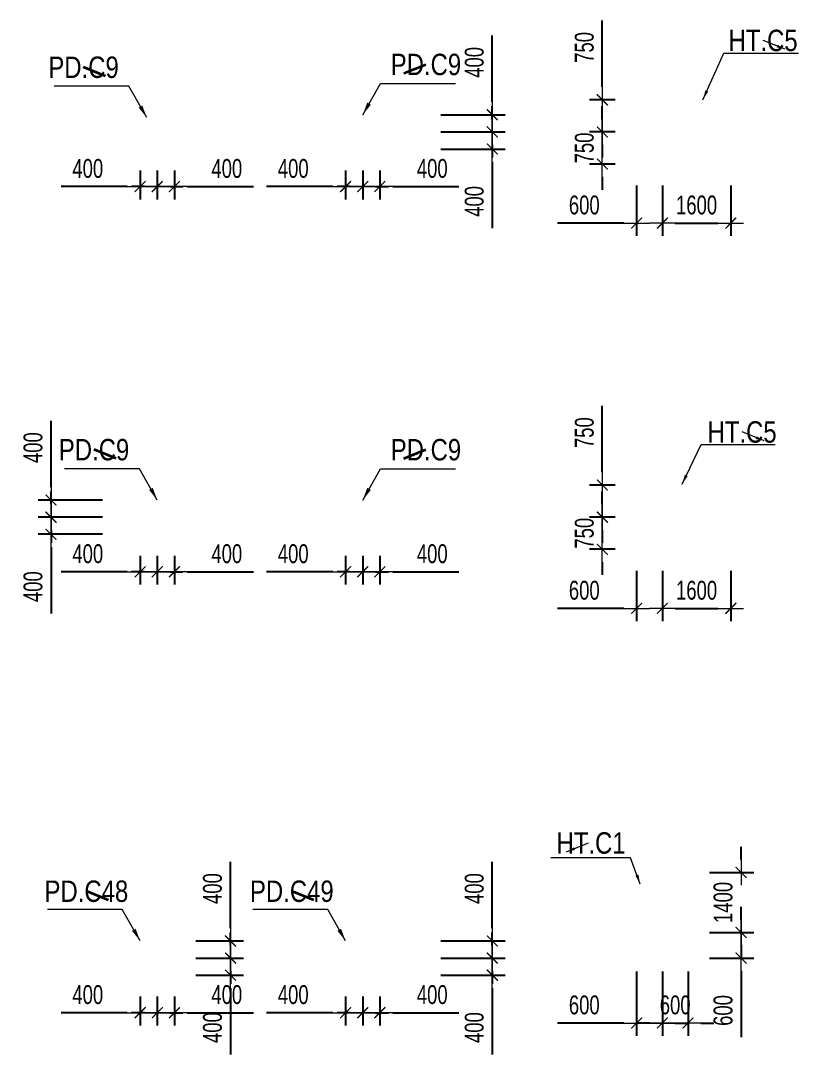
# Model space of a CAD drawing. Header units: millimetres. Extents: x -259680 to 286077, y 2206 to 90611.
# Drawn here: x 119408 to 137577, y 6651 to 30799 of the extents above; entities that cross this region are included whole.
import ezdxf
from ezdxf.enums import TextEntityAlignment as Align

# ---------------------------------------------------------------- set-up
doc = ezdxf.new("R2010")
doc.units = ezdxf.units.MM
doc.layers.get('0').update_dxf_attribs({"lineweight": 20})
doc.layers.get('Defpoints').update_dxf_attribs({"color": 151, "lineweight": 9})
for name, color, linetype, lineweight in [('$0$C1', 20, 'Continuous', 35), ('$1$NDC_S_ANNO', 7, 'Continuous', 20), ('$1$NDC_S_DIM', 1, 'Continuous', 15), ('$1$NDC_S_VN TEXT', 7, 'Continuous', 20), ('NDC_S_DIM', 1, 'Continuous', 15)]:
    doc.layers.add(name, color=color, linetype=linetype, lineweight=lineweight)
doc.styles.add('$1$NDC_DIM', font='', dxfattribs={"width": 0.75})
doc.styles.add('$2$ARIAL', font='arial.ttf', dxfattribs={"width": 0.8})
doc.styles.add('NDC_DIM', font='', dxfattribs={"width": 0.75})
doc.styles.get('$1$NDC_DIM').set_extended_font_data('Dotum')
doc.styles.get('NDC_DIM').set_extended_font_data('Dotum')
doc.dimstyles.new('$0$NDC_dim_150', dxfattribs={"dimscale": 150, "dimtxt": 2.2, "dimasz": 1.5, "dimexe": 1.5, "dimexo": 2.5, "dimgap": 1, "dimtad": 1, "dimdec": 0, "dimzin": 0, "dimdsep": 46, "dimtxsty": '$1$NDC_DIM', "dimblk": '$1$DIMMARK', "dimcen": 0.09, "dimdle": 1.2, "dimclrd": 1, "dimclre": 1, "dimclrt": 3, "dimadec": 0, "dimazin": 0, "dimtfac": 1, "dimtdec": 0, "dimtix": 1, "dimtofl": 0, "dimtmove": 0, "dimatfit": 3, "dimfxl": 0, "dimtolj": 1, "dimtzin": 0, "dimarcsym": 0})
doc.dimstyles.new('$1$NDC_dim_iso', dxfattribs={"dimtxt": 2.2, "dimasz": 1, "dimexe": 1.5, "dimexo": 2.5, "dimgap": 1, "dimtad": 1, "dimdec": 0, "dimzin": 0, "dimdsep": 46, "dimtxsty": '$1$NDC_DIM', "dimblk": '$1$DIMMARK', "dimcen": 0.09, "dimdle": 1.2, "dimclrd": 1, "dimclre": 1, "dimclrt": 3, "dimadec": 0, "dimazin": 0, "dimtfac": 1, "dimtdec": 0, "dimtix": 1, "dimtofl": 0, "dimtmove": 0, "dimatfit": 3, "dimfxl": 0, "dimtolj": 1, "dimtzin": 0, "dimarcsym": 0})
doc.dimstyles.new('NDC_dim_200', dxfattribs={"dimscale": 200, "dimtxt": 2.2, "dimasz": 1.5, "dimexe": 1.5, "dimexo": 2.5, "dimgap": 1, "dimtad": 1, "dimdec": 0, "dimzin": 0, "dimdsep": 46, "dimtxsty": 'NDC_DIM', "dimblk": 'DIMMARK', "dimcen": 0.09, "dimdle": 1.2, "dimclrd": 1, "dimclre": 1, "dimclrt": 3, "dimadec": 0, "dimazin": 0, "dimtfac": 1, "dimtdec": 0, "dimtix": 1, "dimtofl": 0, "dimtmove": 0, "dimatfit": 3, "dimfxl": 0, "dimtolj": 1, "dimtzin": 0, "dimarcsym": 0})

# ---------------------------------------------------------------- blocks, each defined once
blk = doc.blocks.new('$1$DIMMARK')
at = {"layer": '$1$NDC_S_DIM', "color": 1}
blk.add_line((-1.5, 0), (1, 0), dxfattribs=at)
at = {"layer": '$1$NDC_S_DIM', "color": 2, "const_width": 0.1}
blk.add_lwpolyline([(-0.424, -0.424), (0.424, 0.424)], dxfattribs=at)
blk = doc.blocks.new('DIMMARK')
at = {"layer": 'NDC_S_DIM', "color": 1}
blk.add_line((-1.5, 0), (1, 0), dxfattribs=at)
at = {"layer": 'NDC_S_DIM', "color": 2, "const_width": 0.1}
blk.add_lwpolyline([(-0.424, -0.424), (0.424, 0.424)], dxfattribs=at)
blk = doc.blocks.new('*D1535')
at = {"layer": 'Defpoints', "color": 0, "ltscale": 100, "transparency": 16777216}
for p in [(122600, 27800), (123000, 27800), (123000, 26924)]:
    blk.add_point(p, dxfattribs=at)
at = {"layer": 'NDC_S_DIM', "color": 1, "lineweight": -2, "ltscale": 100, "transparency": 16777216}
for p, q in [((122600, 27300), (122600, 26624)), ((123000, 27300), (123000, 26624)), ((122300, 26924), (122000, 26924)), ((123300, 26924), (124849, 26924))]:
    blk.add_line(p, q, dxfattribs=at)
at = {"layer": 'NDC_S_DIM', "color": 1, "lineweight": -2, "ltscale": 100, "transparency": 16777216, "xscale": 300, "yscale": 300, "zscale": 300}
blk.add_blockref('DIMMARK', (122600, 26924), dxfattribs=at)
at = {"layer": 'NDC_S_DIM', "color": 1, "lineweight": -2, "ltscale": 100, "transparency": 16777216, "xscale": 300, "yscale": 300, "zscale": 300, "rotation": 180}
blk.add_blockref('DIMMARK', (123000, 26924), dxfattribs=at)
at = {"layer": 'NDC_S_DIM', "color": 3, "ltscale": 100, "transparency": 16777216, "insert": (124224, 27344), "char_height": 440, "attachment_point": 5, "style": 'NDC_DIM'}
blk.add_mtext('\\A1;400', dxfattribs=at)
blk = doc.blocks.new('*D1536')
at = {"layer": 'Defpoints', "color": 0, "ltscale": 100, "transparency": 16777216}
for p in [(122200, 27800), (122600, 27800), (122600, 26924)]:
    blk.add_point(p, dxfattribs=at)
at = {"layer": 'NDC_S_DIM', "color": 1, "lineweight": -2, "ltscale": 100, "transparency": 16777216}
for p, q in [((122200, 27300), (122200, 26624)), ((122600, 27300), (122600, 26624)), ((121900, 26924), (120351, 26924)), ((122900, 26924), (123200, 26924))]:
    blk.add_line(p, q, dxfattribs=at)
at = {"layer": 'NDC_S_DIM', "color": 1, "lineweight": -2, "ltscale": 100, "transparency": 16777216, "xscale": 300, "yscale": 300, "zscale": 300}
blk.add_blockref('DIMMARK', (122200, 26924), dxfattribs=at)
at = {"layer": 'NDC_S_DIM', "color": 1, "lineweight": -2, "ltscale": 100, "transparency": 16777216, "xscale": 300, "yscale": 300, "zscale": 300, "rotation": 180}
blk.add_blockref('DIMMARK', (122600, 26924), dxfattribs=at)
at = {"layer": 'NDC_S_DIM', "color": 3, "ltscale": 100, "transparency": 16777216, "insert": (120976, 27344), "char_height": 440, "attachment_point": 5, "style": 'NDC_DIM'}
blk.add_mtext('\\A1;400', dxfattribs=at)
blk = doc.blocks.new('*D1537')
at = {"layer": 'Defpoints', "color": 0, "ltscale": 100, "transparency": 16777216}
for p in [(127400, 27800), (127800, 27800), (127800, 26924)]:
    blk.add_point(p, dxfattribs=at)
at = {"layer": 'NDC_S_DIM', "color": 1, "lineweight": -2, "ltscale": 100, "transparency": 16777216}
for p, q in [((127400, 27300), (127400, 26624)), ((127800, 27300), (127800, 26624)), ((127100, 26924), (126800, 26924)), ((128100, 26924), (129649, 26924))]:
    blk.add_line(p, q, dxfattribs=at)
at = {"layer": 'NDC_S_DIM', "color": 1, "lineweight": -2, "ltscale": 100, "transparency": 16777216, "xscale": 300, "yscale": 300, "zscale": 300}
blk.add_blockref('DIMMARK', (127400, 26924), dxfattribs=at)
at = {"layer": 'NDC_S_DIM', "color": 1, "lineweight": -2, "ltscale": 100, "transparency": 16777216, "xscale": 300, "yscale": 300, "zscale": 300, "rotation": 180}
blk.add_blockref('DIMMARK', (127800, 26924), dxfattribs=at)
at = {"layer": 'NDC_S_DIM', "color": 3, "ltscale": 100, "transparency": 16777216, "insert": (129024, 27344), "char_height": 440, "attachment_point": 5, "style": 'NDC_DIM'}
blk.add_mtext('\\A1;400', dxfattribs=at)
blk = doc.blocks.new('*D1538')
at = {"layer": 'Defpoints', "color": 0, "ltscale": 100, "transparency": 16777216}
for p in [(127000, 27800), (127400, 27800), (127400, 26924)]:
    blk.add_point(p, dxfattribs=at)
at = {"layer": 'NDC_S_DIM', "color": 1, "lineweight": -2, "ltscale": 100, "transparency": 16777216}
for p, q in [((127000, 27300), (127000, 26624)), ((127400, 27300), (127400, 26624)), ((126700, 26924), (125151, 26924)), ((127700, 26924), (128000, 26924))]:
    blk.add_line(p, q, dxfattribs=at)
at = {"layer": 'NDC_S_DIM', "color": 1, "lineweight": -2, "ltscale": 100, "transparency": 16777216, "xscale": 300, "yscale": 300, "zscale": 300}
blk.add_blockref('DIMMARK', (127000, 26924), dxfattribs=at)
at = {"layer": 'NDC_S_DIM', "color": 1, "lineweight": -2, "ltscale": 100, "transparency": 16777216, "xscale": 300, "yscale": 300, "zscale": 300, "rotation": 180}
blk.add_blockref('DIMMARK', (127400, 26924), dxfattribs=at)
at = {"layer": 'NDC_S_DIM', "color": 3, "ltscale": 100, "transparency": 16777216, "insert": (125776, 27344), "char_height": 440, "attachment_point": 5, "style": 'NDC_DIM'}
blk.add_mtext('\\A1;400', dxfattribs=at)
blk = doc.blocks.new('*D1539')
at = {"layer": 'Defpoints', "color": 0, "ltscale": 100, "transparency": 16777216}
for p in [(127800, 28600), (130427, 28600), (127800, 28200)]:
    blk.add_point(p, dxfattribs=at)
at = {"layer": 'NDC_S_DIM', "color": 1, "lineweight": -2, "ltscale": 100, "transparency": 16777216}
for p, q in [((130427, 28900), (130427, 30449)), ((129227, 28600), (130727, 28600)), ((129227, 28200), (130727, 28200)), ((130427, 27900), (130427, 27600))]:
    blk.add_line(p, q, dxfattribs=at)
at = {"layer": 'NDC_S_DIM', "color": 1, "lineweight": -2, "ltscale": 100, "transparency": 16777216, "xscale": 300, "yscale": 300, "zscale": 300}
for p, rotation in [((130427, 28600), 270), ((130427, 28200), 90)]:
    blk.add_blockref('DIMMARK', p, dxfattribs=dict(at, rotation=rotation))
at = {"layer": 'NDC_S_DIM', "color": 3, "ltscale": 100, "transparency": 16777216, "insert": (130007, 29824), "char_height": 440, "attachment_point": 5, "rotation": 90, "style": 'NDC_DIM'}
blk.add_mtext('\\A1;400', dxfattribs=at)
blk = doc.blocks.new('*D1540')
at = {"layer": 'Defpoints', "color": 0, "ltscale": 100, "transparency": 16777216}
for p in [(127800, 28200), (130427, 28200), (127800, 27800)]:
    blk.add_point(p, dxfattribs=at)
at = {"layer": 'NDC_S_DIM', "color": 1, "lineweight": -2, "ltscale": 100, "transparency": 16777216}
for p, q in [((130427, 28500), (130427, 28800)), ((129227, 28200), (130727, 28200)), ((129227, 27800), (130727, 27800)), ((130427, 27500), (130427, 25951))]:
    blk.add_line(p, q, dxfattribs=at)
at = {"layer": 'NDC_S_DIM', "color": 1, "lineweight": -2, "ltscale": 100, "transparency": 16777216, "xscale": 300, "yscale": 300, "zscale": 300}
for p, rotation in [((130427, 28200), 270), ((130427, 27800), 90)]:
    blk.add_blockref('DIMMARK', p, dxfattribs=dict(at, rotation=rotation))
at = {"layer": 'NDC_S_DIM', "color": 3, "ltscale": 100, "transparency": 16777216, "insert": (130007, 26576), "char_height": 440, "attachment_point": 5, "rotation": 90, "style": 'NDC_DIM'}
blk.add_mtext('\\A1;400', dxfattribs=at)
blk = doc.blocks.new('*D1541')
at = {"layer": 'Defpoints', "color": 0, "ltscale": 100, "transparency": 16777216}
for p in [(122600, 18800), (123000, 18800), (123000, 17924)]:
    blk.add_point(p, dxfattribs=at)
at = {"layer": 'NDC_S_DIM', "color": 1, "lineweight": -2, "ltscale": 100, "transparency": 16777216}
for p, q in [((122600, 18300), (122600, 17624)), ((123000, 18300), (123000, 17624)), ((122300, 17924), (122000, 17924)), ((123300, 17924), (124849, 17924))]:
    blk.add_line(p, q, dxfattribs=at)
at = {"layer": 'NDC_S_DIM', "color": 1, "lineweight": -2, "ltscale": 100, "transparency": 16777216, "xscale": 300, "yscale": 300, "zscale": 300}
blk.add_blockref('DIMMARK', (122600, 17924), dxfattribs=at)
at = {"layer": 'NDC_S_DIM', "color": 1, "lineweight": -2, "ltscale": 100, "transparency": 16777216, "xscale": 300, "yscale": 300, "zscale": 300, "rotation": 180}
blk.add_blockref('DIMMARK', (123000, 17924), dxfattribs=at)
at = {"layer": 'NDC_S_DIM', "color": 3, "ltscale": 100, "transparency": 16777216, "insert": (124224, 18344), "char_height": 440, "attachment_point": 5, "style": 'NDC_DIM'}
blk.add_mtext('\\A1;400', dxfattribs=at)
blk = doc.blocks.new('*D1542')
at = {"layer": 'Defpoints', "color": 0, "ltscale": 100, "transparency": 16777216}
for p in [(122200, 18800), (122600, 18800), (122600, 17924)]:
    blk.add_point(p, dxfattribs=at)
at = {"layer": 'NDC_S_DIM', "color": 1, "lineweight": -2, "ltscale": 100, "transparency": 16777216}
for p, q in [((122200, 18300), (122200, 17624)), ((122600, 18300), (122600, 17624)), ((121900, 17924), (120351, 17924)), ((122900, 17924), (123200, 17924))]:
    blk.add_line(p, q, dxfattribs=at)
at = {"layer": 'NDC_S_DIM', "color": 1, "lineweight": -2, "ltscale": 100, "transparency": 16777216, "xscale": 300, "yscale": 300, "zscale": 300}
blk.add_blockref('DIMMARK', (122200, 17924), dxfattribs=at)
at = {"layer": 'NDC_S_DIM', "color": 1, "lineweight": -2, "ltscale": 100, "transparency": 16777216, "xscale": 300, "yscale": 300, "zscale": 300, "rotation": 180}
blk.add_blockref('DIMMARK', (122600, 17924), dxfattribs=at)
at = {"layer": 'NDC_S_DIM', "color": 3, "ltscale": 100, "transparency": 16777216, "insert": (120976, 18344), "char_height": 440, "attachment_point": 5, "style": 'NDC_DIM'}
blk.add_mtext('\\A1;400', dxfattribs=at)
blk = doc.blocks.new('*D1551')
at = {"layer": 'Defpoints', "color": 0, "ltscale": 100, "transparency": 16777216}
for p in [(122600, 8500), (123000, 8500), (123000, 7624)]:
    blk.add_point(p, dxfattribs=at)
at = {"layer": 'NDC_S_DIM', "color": 1, "lineweight": -2, "ltscale": 100, "transparency": 16777216}
for p, q in [((122600, 8000), (122600, 7324)), ((123000, 8000), (123000, 7324)), ((122300, 7624), (122000, 7624)), ((123300, 7624), (124849, 7624))]:
    blk.add_line(p, q, dxfattribs=at)
at = {"layer": 'NDC_S_DIM', "color": 1, "lineweight": -2, "ltscale": 100, "transparency": 16777216, "xscale": 300, "yscale": 300, "zscale": 300}
blk.add_blockref('DIMMARK', (122600, 7624), dxfattribs=at)
at = {"layer": 'NDC_S_DIM', "color": 1, "lineweight": -2, "ltscale": 100, "transparency": 16777216, "xscale": 300, "yscale": 300, "zscale": 300, "rotation": 180}
blk.add_blockref('DIMMARK', (123000, 7624), dxfattribs=at)
at = {"layer": 'NDC_S_DIM', "color": 3, "ltscale": 100, "transparency": 16777216, "insert": (124224, 8044), "char_height": 440, "attachment_point": 5, "style": 'NDC_DIM'}
blk.add_mtext('\\A1;400', dxfattribs=at)
blk = doc.blocks.new('*D1552')
at = {"layer": 'Defpoints', "color": 0, "ltscale": 100, "transparency": 16777216}
for p in [(122200, 8500), (122600, 8500), (122600, 7624)]:
    blk.add_point(p, dxfattribs=at)
at = {"layer": 'NDC_S_DIM', "color": 1, "lineweight": -2, "ltscale": 100, "transparency": 16777216}
for p, q in [((122200, 8000), (122200, 7324)), ((122600, 8000), (122600, 7324)), ((121900, 7624), (120351, 7624)), ((122900, 7624), (123200, 7624))]:
    blk.add_line(p, q, dxfattribs=at)
at = {"layer": 'NDC_S_DIM', "color": 1, "lineweight": -2, "ltscale": 100, "transparency": 16777216, "xscale": 300, "yscale": 300, "zscale": 300}
blk.add_blockref('DIMMARK', (122200, 7624), dxfattribs=at)
at = {"layer": 'NDC_S_DIM', "color": 1, "lineweight": -2, "ltscale": 100, "transparency": 16777216, "xscale": 300, "yscale": 300, "zscale": 300, "rotation": 180}
blk.add_blockref('DIMMARK', (122600, 7624), dxfattribs=at)
at = {"layer": 'NDC_S_DIM', "color": 3, "ltscale": 100, "transparency": 16777216, "insert": (120976, 8044), "char_height": 440, "attachment_point": 5, "style": 'NDC_DIM'}
blk.add_mtext('\\A1;400', dxfattribs=at)
blk = doc.blocks.new('*D1553')
at = {"layer": 'Defpoints', "color": 0, "ltscale": 100, "transparency": 16777216}
for p in [(123000, 9300), (124311, 9300), (123000, 8900)]:
    blk.add_point(p, dxfattribs=at)
at = {"layer": 'NDC_S_DIM', "color": 1, "lineweight": -2, "ltscale": 100, "transparency": 16777216}
for p, q in [((124311, 9600), (124311, 11149)), ((123500, 9300), (124611, 9300)), ((123500, 8900), (124611, 8900)), ((124311, 8600), (124311, 8300))]:
    blk.add_line(p, q, dxfattribs=at)
at = {"layer": 'NDC_S_DIM', "color": 1, "lineweight": -2, "ltscale": 100, "transparency": 16777216, "xscale": 300, "yscale": 300, "zscale": 300}
for p, rotation in [((124311, 9300), 270), ((124311, 8900), 90)]:
    blk.add_blockref('DIMMARK', p, dxfattribs=dict(at, rotation=rotation))
at = {"layer": 'NDC_S_DIM', "color": 3, "ltscale": 100, "transparency": 16777216, "insert": (123891, 10524), "char_height": 440, "attachment_point": 5, "rotation": 90, "style": 'NDC_DIM'}
blk.add_mtext('\\A1;400', dxfattribs=at)
blk = doc.blocks.new('*D1554')
at = {"layer": 'Defpoints', "color": 0, "ltscale": 100, "transparency": 16777216}
for p in [(123000, 8900), (124311, 8900), (123000, 8500)]:
    blk.add_point(p, dxfattribs=at)
at = {"layer": 'NDC_S_DIM', "color": 1, "lineweight": -2, "ltscale": 100, "transparency": 16777216}
for p, q in [((124311, 9200), (124311, 9500)), ((123500, 8900), (124611, 8900)), ((123500, 8500), (124611, 8500)), ((124311, 8200), (124311, 6651))]:
    blk.add_line(p, q, dxfattribs=at)
at = {"layer": 'NDC_S_DIM', "color": 1, "lineweight": -2, "ltscale": 100, "transparency": 16777216, "xscale": 300, "yscale": 300, "zscale": 300}
for p, rotation in [((124311, 8900), 270), ((124311, 8500), 90)]:
    blk.add_blockref('DIMMARK', p, dxfattribs=dict(at, rotation=rotation))
at = {"layer": 'NDC_S_DIM', "color": 3, "ltscale": 100, "transparency": 16777216, "insert": (123891, 7276), "char_height": 440, "attachment_point": 5, "rotation": 90, "style": 'NDC_DIM'}
blk.add_mtext('\\A1;400', dxfattribs=at)
blk = doc.blocks.new('*D1555')
at = {"layer": 'Defpoints', "color": 0, "ltscale": 100, "transparency": 16777216}
for p in [(127400, 8500), (127800, 8500), (127800, 7624)]:
    blk.add_point(p, dxfattribs=at)
at = {"layer": 'NDC_S_DIM', "color": 1, "lineweight": -2, "ltscale": 100, "transparency": 16777216}
for p, q in [((127400, 8000), (127400, 7324)), ((127800, 8000), (127800, 7324)), ((127100, 7624), (126800, 7624)), ((128100, 7624), (129649, 7624))]:
    blk.add_line(p, q, dxfattribs=at)
at = {"layer": 'NDC_S_DIM', "color": 1, "lineweight": -2, "ltscale": 100, "transparency": 16777216, "xscale": 300, "yscale": 300, "zscale": 300}
blk.add_blockref('DIMMARK', (127400, 7624), dxfattribs=at)
at = {"layer": 'NDC_S_DIM', "color": 1, "lineweight": -2, "ltscale": 100, "transparency": 16777216, "xscale": 300, "yscale": 300, "zscale": 300, "rotation": 180}
blk.add_blockref('DIMMARK', (127800, 7624), dxfattribs=at)
at = {"layer": 'NDC_S_DIM', "color": 3, "ltscale": 100, "transparency": 16777216, "insert": (129024, 8044), "char_height": 440, "attachment_point": 5, "style": 'NDC_DIM'}
blk.add_mtext('\\A1;400', dxfattribs=at)
blk = doc.blocks.new('*D1556')
at = {"layer": 'Defpoints', "color": 0, "ltscale": 100, "transparency": 16777216}
for p in [(127000, 8500), (127400, 8500), (127400, 7624)]:
    blk.add_point(p, dxfattribs=at)
at = {"layer": 'NDC_S_DIM', "color": 1, "lineweight": -2, "ltscale": 100, "transparency": 16777216}
for p, q in [((127000, 8000), (127000, 7324)), ((127400, 8000), (127400, 7324)), ((126700, 7624), (125151, 7624)), ((127700, 7624), (128000, 7624))]:
    blk.add_line(p, q, dxfattribs=at)
at = {"layer": 'NDC_S_DIM', "color": 1, "lineweight": -2, "ltscale": 100, "transparency": 16777216, "xscale": 300, "yscale": 300, "zscale": 300}
blk.add_blockref('DIMMARK', (127000, 7624), dxfattribs=at)
at = {"layer": 'NDC_S_DIM', "color": 1, "lineweight": -2, "ltscale": 100, "transparency": 16777216, "xscale": 300, "yscale": 300, "zscale": 300, "rotation": 180}
blk.add_blockref('DIMMARK', (127400, 7624), dxfattribs=at)
at = {"layer": 'NDC_S_DIM', "color": 3, "ltscale": 100, "transparency": 16777216, "insert": (125776, 8044), "char_height": 440, "attachment_point": 5, "style": 'NDC_DIM'}
blk.add_mtext('\\A1;400', dxfattribs=at)
blk = doc.blocks.new('*D1557')
at = {"layer": 'Defpoints', "color": 0, "ltscale": 100, "transparency": 16777216}
for p in [(127800, 9300), (130427, 9300), (127800, 8900)]:
    blk.add_point(p, dxfattribs=at)
at = {"layer": 'NDC_S_DIM', "color": 1, "lineweight": -2, "ltscale": 100, "transparency": 16777216}
for p, q in [((130427, 9600), (130427, 11149)), ((129227, 9300), (130727, 9300)), ((129227, 8900), (130727, 8900)), ((130427, 8600), (130427, 8300))]:
    blk.add_line(p, q, dxfattribs=at)
at = {"layer": 'NDC_S_DIM', "color": 1, "lineweight": -2, "ltscale": 100, "transparency": 16777216, "xscale": 300, "yscale": 300, "zscale": 300}
for p, rotation in [((130427, 9300), 270), ((130427, 8900), 90)]:
    blk.add_blockref('DIMMARK', p, dxfattribs=dict(at, rotation=rotation))
at = {"layer": 'NDC_S_DIM', "color": 3, "ltscale": 100, "transparency": 16777216, "insert": (130007, 10524), "char_height": 440, "attachment_point": 5, "rotation": 90, "style": 'NDC_DIM'}
blk.add_mtext('\\A1;400', dxfattribs=at)
blk = doc.blocks.new('*D1338')
at = {"layer": 'Defpoints', "color": 0, "ltscale": 100, "transparency": 16777216}
for p in [(127800, 8900), (130427, 8900), (127800, 8500)]:
    blk.add_point(p, dxfattribs=at)
at = {"layer": 'NDC_S_DIM', "color": 1, "lineweight": -2, "ltscale": 100, "transparency": 16777216}
for p, q in [((130427, 9200), (130427, 9500)), ((129227, 8900), (130727, 8900)), ((129227, 8500), (130727, 8500)), ((130427, 8200), (130427, 6651))]:
    blk.add_line(p, q, dxfattribs=at)
at = {"layer": 'NDC_S_DIM', "color": 1, "lineweight": -2, "ltscale": 100, "transparency": 16777216, "xscale": 300, "yscale": 300, "zscale": 300}
for p, rotation in [((130427, 8900), 270), ((130427, 8500), 90)]:
    blk.add_blockref('DIMMARK', p, dxfattribs=dict(at, rotation=rotation))
at = {"layer": 'NDC_S_DIM', "color": 3, "ltscale": 100, "transparency": 16777216, "insert": (130007, 7276), "char_height": 440, "attachment_point": 5, "rotation": 90, "style": 'NDC_DIM'}
blk.add_mtext('\\A1;400', dxfattribs=at)
blk = doc.blocks.new('*D1998')
at = {"layer": 'Defpoints', "color": 0, "ltscale": 100, "transparency": 16777216}
for p in [(127400, 18800), (127800, 18800), (127800, 17924)]:
    blk.add_point(p, dxfattribs=at)
at = {"layer": 'NDC_S_DIM', "color": 1, "lineweight": -2, "ltscale": 100, "transparency": 16777216}
for p, q in [((127400, 18300), (127400, 17624)), ((127800, 18300), (127800, 17624)), ((127100, 17924), (126800, 17924)), ((128100, 17924), (129649, 17924))]:
    blk.add_line(p, q, dxfattribs=at)
at = {"layer": 'NDC_S_DIM', "color": 1, "lineweight": -2, "ltscale": 100, "transparency": 16777216, "xscale": 300, "yscale": 300, "zscale": 300}
blk.add_blockref('DIMMARK', (127400, 17924), dxfattribs=at)
at = {"layer": 'NDC_S_DIM', "color": 1, "lineweight": -2, "ltscale": 100, "transparency": 16777216, "xscale": 300, "yscale": 300, "zscale": 300, "rotation": 180}
blk.add_blockref('DIMMARK', (127800, 17924), dxfattribs=at)
at = {"layer": 'NDC_S_DIM', "color": 3, "ltscale": 100, "transparency": 16777216, "insert": (129024, 18344), "char_height": 440, "attachment_point": 5, "style": 'NDC_DIM'}
blk.add_mtext('\\A1;400', dxfattribs=at)
blk = doc.blocks.new('*D1999')
at = {"layer": 'Defpoints', "color": 0, "ltscale": 100, "transparency": 16777216}
for p in [(127000, 18800), (127400, 18800), (127400, 17924)]:
    blk.add_point(p, dxfattribs=at)
at = {"layer": 'NDC_S_DIM', "color": 1, "lineweight": -2, "ltscale": 100, "transparency": 16777216}
for p, q in [((127000, 18300), (127000, 17624)), ((127400, 18300), (127400, 17624)), ((126700, 17924), (125151, 17924)), ((127700, 17924), (128000, 17924))]:
    blk.add_line(p, q, dxfattribs=at)
at = {"layer": 'NDC_S_DIM', "color": 1, "lineweight": -2, "ltscale": 100, "transparency": 16777216, "xscale": 300, "yscale": 300, "zscale": 300}
blk.add_blockref('DIMMARK', (127000, 17924), dxfattribs=at)
at = {"layer": 'NDC_S_DIM', "color": 1, "lineweight": -2, "ltscale": 100, "transparency": 16777216, "xscale": 300, "yscale": 300, "zscale": 300, "rotation": 180}
blk.add_blockref('DIMMARK', (127400, 17924), dxfattribs=at)
at = {"layer": 'NDC_S_DIM', "color": 3, "ltscale": 100, "transparency": 16777216, "insert": (125776, 18344), "char_height": 440, "attachment_point": 5, "style": 'NDC_DIM'}
blk.add_mtext('\\A1;400', dxfattribs=at)
blk = doc.blocks.new('*D2000')
at = {"layer": 'Defpoints', "color": 0, "ltscale": 100, "transparency": 16777216}
for p in [(120117, 19600), (122200, 19600), (122200, 19200)]:
    blk.add_point(p, dxfattribs=at)
at = {"layer": 'NDC_S_DIM', "color": 1, "lineweight": -2, "ltscale": 100, "transparency": 16777216}
for p, q in [((120117, 19900), (120117, 21449)), ((121317, 19600), (119817, 19600)), ((121317, 19200), (119817, 19200)), ((120117, 18900), (120117, 18600))]:
    blk.add_line(p, q, dxfattribs=at)
at = {"layer": 'NDC_S_DIM', "color": 1, "lineweight": -2, "ltscale": 100, "transparency": 16777216, "xscale": 300, "yscale": 300, "zscale": 300}
for p, rotation in [((120117, 19600), 270), ((120117, 19200), 90)]:
    blk.add_blockref('DIMMARK', p, dxfattribs=dict(at, rotation=rotation))
at = {"layer": 'NDC_S_DIM', "color": 3, "ltscale": 100, "transparency": 16777216, "insert": (119697, 20824), "char_height": 440, "attachment_point": 5, "rotation": 90, "style": 'NDC_DIM'}
blk.add_mtext('\\A1;400', dxfattribs=at)
blk = doc.blocks.new('*D2001')
at = {"layer": 'Defpoints', "color": 0, "ltscale": 100, "transparency": 16777216}
for p in [(120117, 19200), (122200, 19200), (122200, 18800)]:
    blk.add_point(p, dxfattribs=at)
at = {"layer": 'NDC_S_DIM', "color": 1, "lineweight": -2, "ltscale": 100, "transparency": 16777216}
for p, q in [((120117, 19500), (120117, 19800)), ((121317, 19200), (119817, 19200)), ((121317, 18800), (119817, 18800)), ((120117, 18500), (120117, 16951))]:
    blk.add_line(p, q, dxfattribs=at)
at = {"layer": 'NDC_S_DIM', "color": 1, "lineweight": -2, "ltscale": 100, "transparency": 16777216, "xscale": 300, "yscale": 300, "zscale": 300}
for p, rotation in [((120117, 19200), 270), ((120117, 18800), 90)]:
    blk.add_blockref('DIMMARK', p, dxfattribs=dict(at, rotation=rotation))
at = {"layer": 'NDC_S_DIM', "color": 3, "ltscale": 100, "transparency": 16777216, "insert": (119697, 17576), "char_height": 440, "attachment_point": 5, "rotation": 90, "style": 'NDC_DIM'}
blk.add_mtext('\\A1;400', dxfattribs=at)
blk = doc.blocks.new('*D2052')
at = {"layer": 'Defpoints', "color": 0, "ltscale": 100, "transparency": 16777216}
for p in [(133800, 27450), (134400, 27450), (134400, 26070)]:
    blk.add_point(p, dxfattribs=at)
at = {"layer": 'NDC_S_DIM', "color": 1, "lineweight": -2, "ltscale": 100, "transparency": 16777216}
for p, q in [((133800, 26950), (133800, 25770)), ((134400, 26950), (134400, 25770)), ((133500, 26070), (131951, 26070)), ((134700, 26070), (135000, 26070))]:
    blk.add_line(p, q, dxfattribs=at)
at = {"layer": 'NDC_S_DIM', "color": 1, "lineweight": -2, "ltscale": 100, "transparency": 16777216, "xscale": 300, "yscale": 300, "zscale": 300}
blk.add_blockref('DIMMARK', (133800, 26070), dxfattribs=at)
at = {"layer": 'NDC_S_DIM', "color": 1, "lineweight": -2, "ltscale": 100, "transparency": 16777216, "xscale": 300, "yscale": 300, "zscale": 300, "rotation": 180}
blk.add_blockref('DIMMARK', (134400, 26070), dxfattribs=at)
at = {"layer": 'NDC_S_DIM', "color": 3, "ltscale": 100, "transparency": 16777216, "insert": (132576, 26490), "char_height": 440, "attachment_point": 5, "style": 'NDC_DIM'}
blk.add_mtext('\\A1;600', dxfattribs=at)
blk = doc.blocks.new('*D2053')
at = {"layer": 'Defpoints', "color": 0, "ltscale": 100, "transparency": 16777216}
for p in [(134400, 27450), (136000, 27450), (136000, 26070)]:
    blk.add_point(p, dxfattribs=at)
at = {"layer": 'NDC_S_DIM', "color": 1, "lineweight": -2, "ltscale": 100, "transparency": 16777216}
for p, q in [((134400, 26950), (134400, 25770)), ((136000, 26950), (136000, 25770)), ((134700, 26070), (135700, 26070))]:
    blk.add_line(p, q, dxfattribs=at)
at = {"layer": 'NDC_S_DIM', "color": 1, "lineweight": -2, "ltscale": 100, "transparency": 16777216, "xscale": 300, "yscale": 300, "zscale": 300, "rotation": 180}
blk.add_blockref('DIMMARK', (134400, 26070), dxfattribs=at)
at = {"layer": 'NDC_S_DIM', "color": 1, "lineweight": -2, "ltscale": 100, "transparency": 16777216, "xscale": 300, "yscale": 300, "zscale": 300}
blk.add_blockref('DIMMARK', (136000, 26070), dxfattribs=at)
at = {"layer": 'NDC_S_DIM', "color": 3, "ltscale": 100, "transparency": 16777216, "insert": (135200, 26490), "char_height": 440, "attachment_point": 5, "style": 'NDC_DIM'}
blk.add_mtext('\\A1;1600', dxfattribs=at)
blk = doc.blocks.new('*D2054')
at = {"layer": 'Defpoints', "color": 0, "ltscale": 100, "transparency": 16777216}
for p in [(132998, 28950), (133800, 28950), (133800, 28200)]:
    blk.add_point(p, dxfattribs=at)
at = {"layer": 'NDC_S_DIM', "color": 1, "lineweight": -2, "ltscale": 100, "transparency": 16777216}
for p, q in [((132998, 29250), (132998, 30799)), ((133300, 28950), (132698, 28950)), ((133300, 28200), (132698, 28200)), ((132998, 27900), (132998, 27600))]:
    blk.add_line(p, q, dxfattribs=at)
at = {"layer": 'NDC_S_DIM', "color": 1, "lineweight": -2, "ltscale": 100, "transparency": 16777216, "xscale": 300, "yscale": 300, "zscale": 300}
for p, rotation in [((132998, 28950), 270), ((132998, 28200), 90)]:
    blk.add_blockref('DIMMARK', p, dxfattribs=dict(at, rotation=rotation))
at = {"layer": 'NDC_S_DIM', "color": 3, "ltscale": 100, "transparency": 16777216, "insert": (132578, 30174), "char_height": 440, "attachment_point": 5, "rotation": 90, "style": 'NDC_DIM'}
blk.add_mtext('\\A1;750', dxfattribs=at)
blk = doc.blocks.new('*D2055')
at = {"layer": 'Defpoints', "color": 0, "ltscale": 100, "transparency": 16777216}
for p in [(133800, 28200), (132998, 27450), (133800, 27450)]:
    blk.add_point(p, dxfattribs=at)
at = {"layer": 'NDC_S_DIM', "color": 1, "lineweight": -2, "ltscale": 100, "transparency": 16777216}
for p, q in [((132998, 28500), (132998, 28800)), ((133300, 28200), (132698, 28200)), ((133300, 27450), (132698, 27450)), ((132998, 27150), (132998, 26850))]:
    blk.add_line(p, q, dxfattribs=at)
at = {"layer": 'NDC_S_DIM', "color": 1, "lineweight": -2, "ltscale": 100, "transparency": 16777216, "xscale": 300, "yscale": 300, "zscale": 300}
for p, rotation in [((132998, 28200), 270), ((132998, 27450), 90)]:
    blk.add_blockref('DIMMARK', p, dxfattribs=dict(at, rotation=rotation))
at = {"layer": 'NDC_S_DIM', "color": 3, "ltscale": 100, "transparency": 16777216, "insert": (132578, 27825), "char_height": 440, "attachment_point": 5, "rotation": 90, "style": 'NDC_DIM'}
blk.add_mtext('\\A1;750', dxfattribs=at)
blk = doc.blocks.new('*D2056')
at = {"layer": 'Defpoints', "color": 0, "ltscale": 100, "transparency": 16777216}
for p in [(133800, 18450), (134400, 18450), (134400, 17070)]:
    blk.add_point(p, dxfattribs=at)
at = {"layer": 'NDC_S_DIM', "color": 1, "lineweight": -2, "ltscale": 100, "transparency": 16777216}
for p, q in [((133800, 17950), (133800, 16770)), ((134400, 17950), (134400, 16770)), ((133500, 17070), (131951, 17070)), ((134700, 17070), (135000, 17070))]:
    blk.add_line(p, q, dxfattribs=at)
at = {"layer": 'NDC_S_DIM', "color": 1, "lineweight": -2, "ltscale": 100, "transparency": 16777216, "xscale": 300, "yscale": 300, "zscale": 300}
blk.add_blockref('DIMMARK', (133800, 17070), dxfattribs=at)
at = {"layer": 'NDC_S_DIM', "color": 1, "lineweight": -2, "ltscale": 100, "transparency": 16777216, "xscale": 300, "yscale": 300, "zscale": 300, "rotation": 180}
blk.add_blockref('DIMMARK', (134400, 17070), dxfattribs=at)
at = {"layer": 'NDC_S_DIM', "color": 3, "ltscale": 100, "transparency": 16777216, "insert": (132576, 17490), "char_height": 440, "attachment_point": 5, "style": 'NDC_DIM'}
blk.add_mtext('\\A1;600', dxfattribs=at)
blk = doc.blocks.new('*D2057')
at = {"layer": 'Defpoints', "color": 0, "ltscale": 100, "transparency": 16777216}
for p in [(134400, 18450), (136000, 18450), (136000, 17070)]:
    blk.add_point(p, dxfattribs=at)
at = {"layer": 'NDC_S_DIM', "color": 1, "lineweight": -2, "ltscale": 100, "transparency": 16777216}
for p, q in [((134400, 17950), (134400, 16770)), ((136000, 17950), (136000, 16770)), ((134700, 17070), (135700, 17070))]:
    blk.add_line(p, q, dxfattribs=at)
at = {"layer": 'NDC_S_DIM', "color": 1, "lineweight": -2, "ltscale": 100, "transparency": 16777216, "xscale": 300, "yscale": 300, "zscale": 300, "rotation": 180}
blk.add_blockref('DIMMARK', (134400, 17070), dxfattribs=at)
at = {"layer": 'NDC_S_DIM', "color": 1, "lineweight": -2, "ltscale": 100, "transparency": 16777216, "xscale": 300, "yscale": 300, "zscale": 300}
blk.add_blockref('DIMMARK', (136000, 17070), dxfattribs=at)
at = {"layer": 'NDC_S_DIM', "color": 3, "ltscale": 100, "transparency": 16777216, "insert": (135200, 17490), "char_height": 440, "attachment_point": 5, "style": 'NDC_DIM'}
blk.add_mtext('\\A1;1600', dxfattribs=at)
blk = doc.blocks.new('*D2058')
at = {"layer": 'Defpoints', "color": 0, "ltscale": 100, "transparency": 16777216}
for p in [(132998, 19950), (133800, 19950), (133800, 19200)]:
    blk.add_point(p, dxfattribs=at)
at = {"layer": 'NDC_S_DIM', "color": 1, "lineweight": -2, "ltscale": 100, "transparency": 16777216}
for p, q in [((132998, 20250), (132998, 21799)), ((133300, 19950), (132698, 19950)), ((133300, 19200), (132698, 19200)), ((132998, 18900), (132998, 18600))]:
    blk.add_line(p, q, dxfattribs=at)
at = {"layer": 'NDC_S_DIM', "color": 1, "lineweight": -2, "ltscale": 100, "transparency": 16777216, "xscale": 300, "yscale": 300, "zscale": 300}
for p, rotation in [((132998, 19950), 270), ((132998, 19200), 90)]:
    blk.add_blockref('DIMMARK', p, dxfattribs=dict(at, rotation=rotation))
at = {"layer": 'NDC_S_DIM', "color": 3, "ltscale": 100, "transparency": 16777216, "insert": (132578, 21174), "char_height": 440, "attachment_point": 5, "rotation": 90, "style": 'NDC_DIM'}
blk.add_mtext('\\A1;750', dxfattribs=at)
blk = doc.blocks.new('*D2059')
at = {"layer": 'Defpoints', "color": 0, "ltscale": 100, "transparency": 16777216}
for p in [(133800, 19200), (132998, 18450), (133800, 18450)]:
    blk.add_point(p, dxfattribs=at)
at = {"layer": 'NDC_S_DIM', "color": 1, "lineweight": -2, "ltscale": 100, "transparency": 16777216}
for p, q in [((132998, 19500), (132998, 19800)), ((133300, 19200), (132698, 19200)), ((133300, 18450), (132698, 18450)), ((132998, 18150), (132998, 17850))]:
    blk.add_line(p, q, dxfattribs=at)
at = {"layer": 'NDC_S_DIM', "color": 1, "lineweight": -2, "ltscale": 100, "transparency": 16777216, "xscale": 300, "yscale": 300, "zscale": 300}
for p, rotation in [((132998, 19200), 270), ((132998, 18450), 90)]:
    blk.add_blockref('DIMMARK', p, dxfattribs=dict(at, rotation=rotation))
at = {"layer": 'NDC_S_DIM', "color": 3, "ltscale": 100, "transparency": 16777216, "insert": (132578, 18825), "char_height": 440, "attachment_point": 5, "rotation": 90, "style": 'NDC_DIM'}
blk.add_mtext('\\A1;750', dxfattribs=at)
blk = doc.blocks.new('*D2060')
at = {"layer": 'Defpoints', "color": 0, "ltscale": 100, "transparency": 16777216}
for p in [(135000, 10900), (135000, 9500), (136240, 9500)]:
    blk.add_point(p, dxfattribs=at)
at = {"layer": 'NDC_S_DIM', "color": 1, "lineweight": -2, "ltscale": 100, "transparency": 16777216}
for p, q in [((136240, 11200), (136240, 11500)), ((135500, 10900), (136540, 10900)), ((135500, 9500), (136540, 9500)), ((136240, 9200), (136240, 8900))]:
    blk.add_line(p, q, dxfattribs=at)
at = {"layer": 'NDC_S_DIM', "color": 1, "lineweight": -2, "ltscale": 100, "transparency": 16777216, "xscale": 300, "yscale": 300, "zscale": 300}
for p, rotation in [((136240, 10900), 270), ((136240, 9500), 90)]:
    blk.add_blockref('DIMMARK', p, dxfattribs=dict(at, rotation=rotation))
at = {"layer": 'NDC_S_DIM', "color": 3, "ltscale": 100, "transparency": 16777216, "insert": (135820, 10200), "char_height": 440, "attachment_point": 5, "rotation": 90, "style": 'NDC_DIM'}
blk.add_mtext('\\A1;1400', dxfattribs=at)
blk = doc.blocks.new('*D2061')
at = {"layer": 'Defpoints', "color": 0, "ltscale": 100, "transparency": 16777216}
for p in [(133800, 9500), (134400, 9500), (133800, 7383)]:
    blk.add_point(p, dxfattribs=at)
at = {"layer": 'NDC_S_DIM', "color": 1, "lineweight": -2, "ltscale": 100, "transparency": 16777216}
for p, q in [((133800, 8583), (133800, 7083)), ((134400, 8583), (134400, 7083)), ((133500, 7383), (131951, 7383)), ((134700, 7383), (135000, 7383))]:
    blk.add_line(p, q, dxfattribs=at)
at = {"layer": 'NDC_S_DIM', "color": 1, "lineweight": -2, "ltscale": 100, "transparency": 16777216, "xscale": 300, "yscale": 300, "zscale": 300}
blk.add_blockref('DIMMARK', (133800, 7383), dxfattribs=at)
at = {"layer": 'NDC_S_DIM', "color": 1, "lineweight": -2, "ltscale": 100, "transparency": 16777216, "xscale": 300, "yscale": 300, "zscale": 300, "rotation": 180}
blk.add_blockref('DIMMARK', (134400, 7383), dxfattribs=at)
at = {"layer": 'NDC_S_DIM', "color": 3, "ltscale": 100, "transparency": 16777216, "insert": (132576, 7803), "char_height": 440, "attachment_point": 5, "style": 'NDC_DIM'}
blk.add_mtext('\\A1;600', dxfattribs=at)
blk = doc.blocks.new('*D2062')
at = {"layer": 'Defpoints', "color": 0, "ltscale": 100, "transparency": 16777216}
for p in [(134400, 9500), (135000, 9500), (135000, 7383)]:
    blk.add_point(p, dxfattribs=at)
at = {"layer": 'NDC_S_DIM', "color": 1, "lineweight": -2, "ltscale": 100, "transparency": 16777216}
for p, q in [((134400, 8583), (134400, 7083)), ((135000, 8583), (135000, 7083)), ((134100, 7383), (133800, 7383)), ((135300, 7383), (135600, 7383))]:
    blk.add_line(p, q, dxfattribs=at)
at = {"layer": 'NDC_S_DIM', "color": 1, "lineweight": -2, "ltscale": 100, "transparency": 16777216, "xscale": 300, "yscale": 300, "zscale": 300}
blk.add_blockref('DIMMARK', (134400, 7383), dxfattribs=at)
at = {"layer": 'NDC_S_DIM', "color": 1, "lineweight": -2, "ltscale": 100, "transparency": 16777216, "xscale": 300, "yscale": 300, "zscale": 300, "rotation": 180}
blk.add_blockref('DIMMARK', (135000, 7383), dxfattribs=at)
at = {"layer": 'NDC_S_DIM', "color": 3, "ltscale": 100, "transparency": 16777216, "insert": (134700, 7803), "char_height": 440, "attachment_point": 5, "style": 'NDC_DIM'}
blk.add_mtext('\\A1;600', dxfattribs=at)
blk = doc.blocks.new('*D2063')
at = {"layer": 'Defpoints', "color": 0, "ltscale": 100, "transparency": 16777216}
for p in [(135000, 9500), (135000, 8900), (136240, 8900)]:
    blk.add_point(p, dxfattribs=at)
at = {"layer": 'NDC_S_DIM', "color": 1, "lineweight": -2, "ltscale": 100, "transparency": 16777216}
for p, q in [((136240, 9800), (136240, 10100)), ((135500, 9500), (136540, 9500)), ((135500, 8900), (136540, 8900)), ((136240, 8600), (136240, 7051))]:
    blk.add_line(p, q, dxfattribs=at)
at = {"layer": 'NDC_S_DIM', "color": 1, "lineweight": -2, "ltscale": 100, "transparency": 16777216, "xscale": 300, "yscale": 300, "zscale": 300}
for p, rotation in [((136240, 9500), 270), ((136240, 8900), 90)]:
    blk.add_blockref('DIMMARK', p, dxfattribs=dict(at, rotation=rotation))
at = {"layer": 'NDC_S_DIM', "color": 3, "ltscale": 100, "transparency": 16777216, "insert": (135820, 7676), "char_height": 440, "attachment_point": 5, "rotation": 90, "style": 'NDC_DIM'}
blk.add_mtext('\\A1;600', dxfattribs=at)
blk = doc.blocks.new('*U212')
at = {"layer": '$1$NDC_S_ANNO', "ltscale": 0.8, "style": '$2$ARIAL', "width": 0.8, "flags": 1}
blk.add_attdef('CHU_THICH', text='', height=2.5, dxfattribs=at).set_placement((0, 0), align=Align.MIDDLE_CENTER)
at = {"layer": '$1$NDC_S_ANNO', "ltscale": 0.8, "style": '$2$ARIAL', "width": 0.8}
blk.add_attdef('TEN', text='', height=2.5, dxfattribs=at).set_placement((-2.58, 1.03), align=Align.MIDDLE_CENTER)
at = {"layer": 'Defpoints'}
blk.add_leader([(0, 0), (-2.58, 1.03)], dimstyle='$1$NDC_dim_iso', override={"dimgap": 0.625, "dimtad": 0}, dxfattribs=at)
blk = doc.blocks.new('$0$co t check')
at = {"layer": '$0$C1', "xscale": 200, "yscale": 200, "zscale": 200}
for p, values in [((119353, 29505), {'TEN': 'PD.C9'}), ((119598, 20571), {'TEN': 'PD.C9'}), ((119419, 10256), {'TEN': 'PD.C48'}), ((124219, 10256), {'TEN': 'PD.C49'})]:
    blk.add_blockref('*U212', p, dxfattribs=at).add_auto_attribs(values)
at = {"layer": '$0$C1'}
ref = blk.add_blockref('*U212', (126320, 29571), dxfattribs=dict(at, xscale=-200, yscale=200, zscale=200))
ref.add_attrib('TEN', 'PD.C9', dxfattribs={"layer": '$1$NDC_S_ANNO', "ltscale": 0.8, "height": 500, "style": '$2$ARIAL', "width": 0.8}).set_placement((126836, 29776), align=Align.MIDDLE_CENTER)
ref = blk.add_blockref('*U212', (126320, 20571), dxfattribs=dict(at, xscale=-200, yscale=200, zscale=200))
ref.add_attrib('TEN', 'PD.C9', dxfattribs={"layer": '$1$NDC_S_ANNO', "ltscale": 0.8, "height": 500, "style": '$2$ARIAL', "width": 0.8}).set_placement((126836, 20776), align=Align.MIDDLE_CENTER)
at = {"layer": '$1$NDC_S_VN TEXT', "xscale": 200, "yscale": 200, "zscale": 200}
for p in [(135229, 30131), (134738, 20984)]:
    blk.add_blockref('*U212', p, dxfattribs=at).add_auto_attribs({'TEN': 'HT.C5'})
at = {"layer": '$1$NDC_S_VN TEXT'}
ref = blk.add_blockref('*U212', (130121, 11383), dxfattribs=dict(at, xscale=-200, yscale=200, zscale=200))
ref.add_attrib('TEN', 'HT.C1', dxfattribs={"layer": '$1$NDC_S_ANNO', "ltscale": 0.8, "height": 500, "style": '$2$ARIAL', "width": 0.8}).set_placement((130694, 11589), align=Align.MIDDLE_CENTER)
at = {"layer": '$0$C1'}
for points in [[(120314, 28534), (119897, 29266), (118147, 29266)], [(125359, 28600), (125776, 29332), (127526, 29332)], [(120559, 19600), (120142, 20332), (118393, 20332)], [(125359, 19600), (125776, 20332), (127526, 20332)], [(120159, 9300), (119742, 10032), (117993, 10032)], [(124959, 9300), (124542, 10032), (122793, 10032)]]:
    blk.add_leader(points, dimstyle='$0$NDC_dim_150', override={"dimasz": 2, "dimgap": 1, "dimtad": 0}, dxfattribs=at)
for points in [[(133306, 28950), (133798, 30039), (135537, 30039)], [(132822, 19973), (133264, 20901), (134995, 20901)], [(131842, 10628), (131619, 11244), (129756, 11244)]]:
    blk.add_leader(points, dimstyle='$0$NDC_dim_150', override={"dimgap": 1, "dimtad": 0})

msp = doc.modelspace()

# ---------------------------------------------------------------- block references
at = {"layer": '$1$NDC_S_DIM'}
msp.add_blockref('$0$co t check', (2040.6, 0), dxfattribs=at)

# ---------------------------------------------------------------- dimensions: what is measured, and where the dimension line sits
at = {"layer": 'NDC_S_DIM', "ltscale": 100}
for base, p1, p2, picture, middle in [((132997.9, 28950), (133800, 28200), (133800, 28950), '*D2054', (132997.9, 30174.3)), ((130426.7, 28600), (127800, 28200), (127800, 28600), '*D1539', (130426.7, 29824.3)), ((130426.7, 28200), (127800, 27800), (127800, 28200), '*D1540', (130426.7, 26575.7)), ((132997.9, 19950), (133800, 19200), (133800, 19950), '*D2058', (132997.9, 21174.3)), ((120116.7, 19600), (122200, 19200), (122200, 19600), '*D2000', (120116.7, 20824.3)), ((120116.7, 19200), (122200, 18800), (122200, 19200), '*D2001', (120116.7, 17575.7)), ((124310.9, 9300), (123000, 8900), (123000, 9300), '*D1553', (124310.9, 10524.3)), ((130426.7, 9300), (127800, 8900), (127800, 9300), '*D1557', (130426.7, 10524.3)), ((136240, 8900), (135000, 9500), (135000, 8900), '*D2063', (136240, 7675.7)), ((124310.9, 8900), (123000, 8500), (123000, 8900), '*D1554', (124310.9, 7275.7)), ((130426.7, 8900), (127800, 8500), (127800, 8900), '*D1338', (130426.7, 7275.7))]:
    dim = msp.add_linear_dim(base=base, p1=p1, p2=p2, angle=90, dimstyle='NDC_dim_200', dxfattribs=at)
    dim.commit()
    dim.dimension.update_dxf_attribs({"geometry": picture, "text_midpoint": middle, "dimtype": 160})
for base, p1, p2, angle, picture, middle in [((132997.9, 27450), (133800, 28200), (133800, 27450), 90, '*D2055', (132577.9, 27825)), ((132997.9, 18450), (133800, 19200), (133800, 18450), 90, '*D2059', (132577.9, 18825)), ((136240, 9500), (135000, 10900), (135000, 9500), 90, '*D2060', (135820, 10200)), ((135000, 7383.3), (134400, 9500), (135000, 9500), 180, '*D2062', (134700, 7803.3))]:
    dim = msp.add_linear_dim(base=base, p1=p1, p2=p2, angle=angle, dimstyle='NDC_dim_200', dxfattribs=at)
    dim.commit()
    dim.dimension.update_dxf_attribs({"geometry": picture, "text_midpoint": middle})
for base, p1, p2, picture, middle in [((122600, 26924.4), (122200, 27800), (122600, 27800), '*D1536', (120975.7, 26924.4)), ((123000, 26924.4), (122600, 27800), (123000, 27800), '*D1535', (124224.3, 26924.4)), ((127400, 26924.4), (127000, 27800), (127400, 27800), '*D1538', (125775.7, 26924.4)), ((127800, 26924.4), (127400, 27800), (127800, 27800), '*D1537', (129024.3, 26924.4)), ((134400, 26070.2), (133800, 27450), (134400, 27450), '*D2052', (132575.7, 26070.2)), ((122600, 17924.4), (122200, 18800), (122600, 18800), '*D1542', (120975.7, 17924.4)), ((123000, 17924.4), (122600, 18800), (123000, 18800), '*D1541', (124224.3, 17924.4)), ((127400, 17924.4), (127000, 18800), (127400, 18800), '*D1999', (125775.7, 17924.4)), ((127800, 17924.4), (127400, 18800), (127800, 18800), '*D1998', (129024.3, 17924.4)), ((134400, 17070.2), (133800, 18450), (134400, 18450), '*D2056', (132575.7, 17070.2)), ((133800, 7383.3), (134400, 9500), (133800, 9500), '*D2061', (132575.7, 7383.3)), ((122600, 7624.4), (122200, 8500), (122600, 8500), '*D1552', (120975.7, 7624.4)), ((123000, 7624.4), (122600, 8500), (123000, 8500), '*D1551', (124224.3, 7624.4)), ((127400, 7624.4), (127000, 8500), (127400, 8500), '*D1556', (125775.7, 7624.4)), ((127800, 7624.4), (127400, 8500), (127800, 8500), '*D1555', (129024.3, 7624.4))]:
    dim = msp.add_linear_dim(base=base, p1=p1, p2=p2, dimstyle='NDC_dim_200', dxfattribs=at)
    dim.commit()
    dim.dimension.update_dxf_attribs({"geometry": picture, "text_midpoint": middle, "dimtype": 160})
for base, p1, p2, picture, middle in [((136000, 26070.2), (134400, 27450), (136000, 27450), '*D2053', (135200, 26490.2)), ((136000, 17070.2), (134400, 18450), (136000, 18450), '*D2057', (135200, 17490.2))]:
    dim = msp.add_linear_dim(base=base, p1=p1, p2=p2, dimstyle='NDC_dim_200', dxfattribs=at)
    dim.commit()
    dim.dimension.update_dxf_attribs({"geometry": picture, "text_midpoint": middle})

doc.saveas('drawing.dxf')
